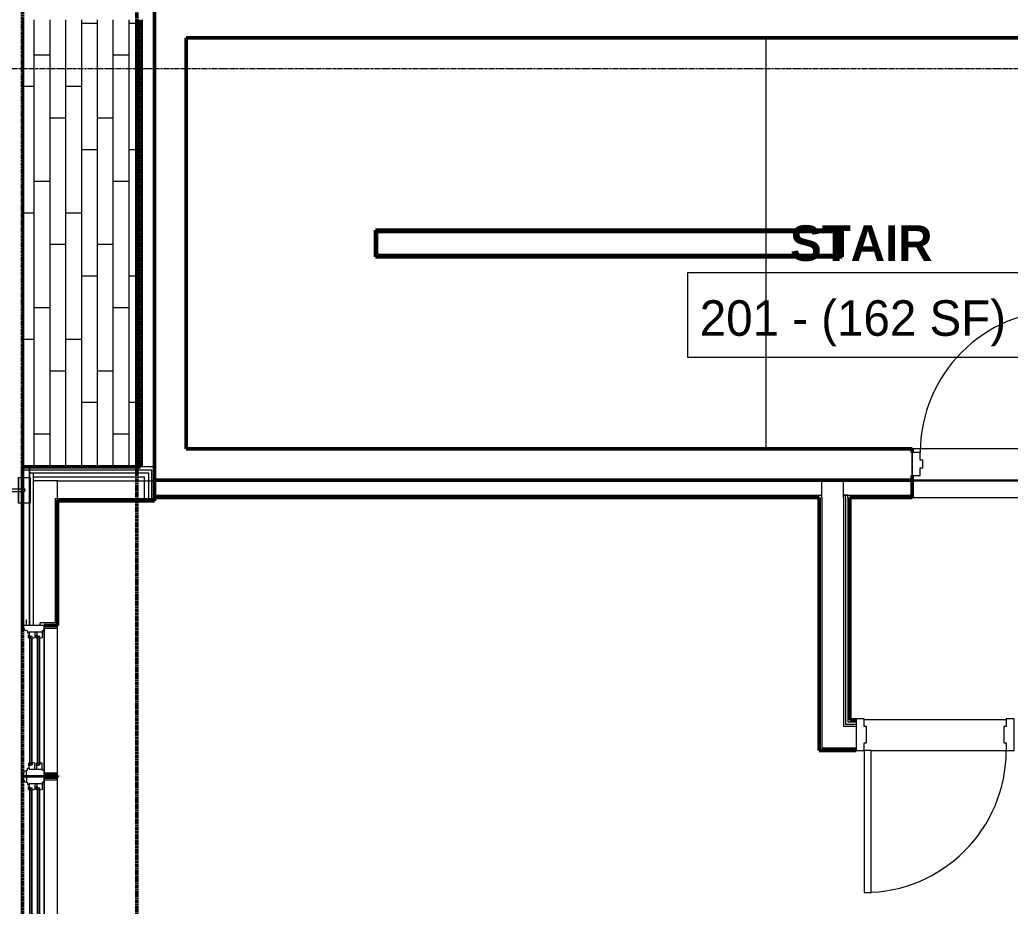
# Model space of a CAD drawing. Header units: inches. Extents: x -4235 to -464, y 9767 to 12359.
# Drawn here: x -3861.4 to -3610.5, y 11323.2 to 11547.6 of the extents above; entities that cross this region are included whole.
import ezdxf

# ---------------------------------------------------------------- set-up
doc = ezdxf.new("R2010")
doc.units = ezdxf.units.IN
doc.header["$MEASUREMENT"] = 0
doc.linetypes.add('Dash 1_16_', pattern=[0.125, 0.0625, -0.0625])
doc.linetypes.add('Grid Line 1_2_', pattern=[0.875, 0.5, -0.125, 0.125, -0.125])
for name, color, linetype, lineweight in [('0-1', 7, 'Continuous', 5), ('0-2', 10, 'Continuous', 9), ('A-AREA-IDEN', 2, 'Continuous', 9), ('A-CLNG-3', 13, 'Continuous', 9), ('A-CLNG-PATT-1', 253, 'Continuous', 13), ('A-DOOR-1', 10, 'Continuous', 9), ('A-DOOR-2', 50, 'Continuous', 20), ('A-DOOR-FRAM-2', 50, 'Continuous', 20), ('A-FLOR-1', 254, 'Continuous', 9), ('A-FLOR-2', 10, 'Continuous', 9), ('A-FLOR-3', 192, 'Continuous', 9), ('A-GLAZ-1', 151, 'Continuous', 9), ('A-GLAZ-2', 151, 'Continuous', 20), ('A-WALL', 113, 'Continuous', 13), ('A-WALL-1', 7, 'Continuous', 50), ('A-WALL-2', 250, 'Continuous', 13), ('A-WALL-3', 10, 'Continuous', 9), ('A-WALL-4', 254, 'Continuous', 9), ('A-WALL-5', 113, 'Continuous', 9), ('A-WALL-6', 113, 'Continuous', 50), ('C-PROP-LINE-1', 91, 'Dash 1_16_', 50), ('I-WALL-1', 7, 'Continuous', 50), ('I-WALL-2', 10, 'Continuous', 9), ('S-GRID-1', 1, 'Grid Line 1_2_', 9)]:
    doc.layers.add(name, color=color, linetype=linetype, lineweight=lineweight)
doc.styles.add('Century Gothic', font='ufonts.com_century-gothic.ttf', dxfattribs={"height": 9})
doc.styles.add('Century Gothic_B', font='GOTHICB.TTF', dxfattribs={"height": 9})

# ---------------------------------------------------------------- blocks, each defined once
blk = doc.blocks.new('HOLLOW METAL - UNIT DOOR-2191978-BACKGROUND - RCP - 2ND FLOOR')
at = {"layer": 'A-DOOR-1'}
blk.add_arc((18, 4.125), 36, 90, 180, dxfattribs=at)
at = {"layer": 'A-DOOR-2'}
for p, q in [((18, 40.125), (16.25, 40.125)), ((16.25, 40.125), (16.25, 4.125)), ((18, 4.125), (18, 40.125)), ((16.25, 4.125), (18, 4.125))]:
    blk.add_line(p, q, dxfattribs=at)
at = {"layer": 'A-DOOR-FRAM-2'}
for p, q in [((-18, 4.125), (-20, 4.125)), ((-20, 4.125), (-20, -3.875)), ((-18, 2.1875), (-18, 4.125)), ((18, 4.125), (18, 2.1875)), ((20, 4.125), (18, 4.125)), ((20, -3.875), (20, 4.125)), ((-17.375, 2.1875), (-18, 2.1875)), ((-17.375, -1.9375), (-17.375, 2.1875)), ((18, 2.1875), (17.375, 2.1875)), ((17.375, 2.1875), (17.375, -1.9375)), ((-18, -3.875), (-18, -1.9375)), ((-18, -1.9375), (-17.375, -1.9375)), ((17.375, -1.9375), (18, -1.9375)), ((18, -1.9375), (18, -3.875)), ((-20, -3.875), (-18, -3.875)), ((18, -3.875), (20, -3.875))]:
    blk.add_line(p, q, dxfattribs=at)
blk = doc.blocks.new('CTR - 1st Phase - Common Walls_rvt-1-BACKGROUND - RCP - 2ND FLOOR')
at = {"layer": 'A-WALL-1'}
for p, q in [((-3827.32, 11426.61), (-3827.32, 11430.99)), ((-3827.32, 11430.99), (-3635.32, 11430.99)), ((-3635.32, 11430.99), (-3635.32, 11426.61)), ((-3658.9, 11426.61), (-3827.32, 11426.61)), ((-3635.32, 11426.61), (-3651.15, 11426.61))]:
    blk.add_line(p, q, dxfattribs=at)
at = {"layer": 'A-WALL-2'}
for p, q in [((-3827.32, 11430.74), (-3658.27, 11430.74)), ((-3658.27, 11427.24), (-3658.27, 11430.74)), ((-3652.77, 11430.74), (-3658.27, 11430.74)), ((-3658.27, 11430.74), (-3652.77, 11430.74)), ((-3652.77, 11427.24), (-3652.77, 11430.74)), ((-3652.77, 11430.74), (-3635.32, 11430.74)), ((-3827.32, 11427.24), (-3658.27, 11427.24)), ((-3658.27, 11426.61), (-3658.27, 11427.24)), ((-3658.27, 11426.61), (-3658.27, 11370.36)), ((-3652.77, 11426.61), (-3652.77, 11427.24)), ((-3652.27, 11427.24), (-3652.77, 11427.24)), ((-3652.77, 11427.24), (-3652.27, 11427.24)), ((-3652.77, 11426.61), (-3652.77, 11370.36)), ((-3652.27, 11426.61), (-3652.27, 11427.24)), ((-3651.65, 11427.24), (-3652.27, 11427.24)), ((-3652.27, 11427.24), (-3651.65, 11427.24)), ((-3652.27, 11426.61), (-3652.27, 11370.36)), ((-3651.65, 11426.61), (-3651.65, 11427.24)), ((-3651.65, 11427.24), (-3635.32, 11427.24)), ((-3651.65, 11426.61), (-3651.65, 11370.36)), ((-3658.27, 11370.36), (-3658.27, 11368.74)), ((-3658.27, 11368.74), (-3658.27, 11363.24)), ((-3652.77, 11370.36), (-3652.77, 11369.24)), ((-3652.77, 11369.24), (-3652.77, 11368.74)), ((-3652.77, 11368.74), (-3649.52, 11368.74)), ((-3652.27, 11370.36), (-3652.27, 11369.86)), ((-3652.27, 11369.86), (-3652.27, 11369.24)), ((-3652.27, 11369.24), (-3649.52, 11369.24)), ((-3651.65, 11370.36), (-3651.65, 11369.86)), ((-3651.65, 11369.86), (-3649.52, 11369.86)), ((-3658.27, 11363.24), (-3649.52, 11363.24))]:
    blk.add_line(p, q, dxfattribs=at)
at = {"layer": 'A-WALL-3'}
for p, q in [((-3827.32, 11430.99), (-3827.32, 11430.89)), ((-3827.32, 11430.99), (-3590.7, 11430.99)), ((-3595.32, 11430.99), (-3635.32, 11430.99)), ((-3635.32, 11426.61), (-3595.32, 11426.61))]:
    blk.add_line(p, q, dxfattribs=at)
at = {"layer": 'A-WALL-4'}
blk.add_line((-3635.32, 11430.99), (-3635.32, 11426.61), dxfattribs=at)
at = {"layer": 'I-WALL-1'}
for p, q in [((-3658.9, 11370.36), (-3658.9, 11426.61)), ((-3651.15, 11426.61), (-3651.15, 11370.36)), ((-3658.9, 11363.24), (-3658.9, 11370.36)), ((-3651.15, 11370.36), (-3649.52, 11370.36)), ((-3658.9, 11362.61), (-3658.9, 11363.24)), ((-3649.52, 11362.61), (-3658.9, 11362.61))]:
    blk.add_line(p, q, dxfattribs=at)
at = {"layer": 'I-WALL-2'}
for p, q in [((-3649.52, 11370.36), (-3649.52, 11362.61)), ((-3611.52, 11370.36), (-3647.52, 11370.36)), ((-3645.77, 11362.61), (-3611.52, 11362.61))]:
    blk.add_line(p, q, dxfattribs=at)
at = {"layer": '0-2', "rotation": 180}
blk.add_blockref('HOLLOW METAL - UNIT DOOR-2191978-BACKGROUND - RCP - 2ND FLOOR', (-3629.52, 11366.74), dxfattribs=at)
blk = doc.blocks.new('HOLLOW METAL - STAIR DOOR 3-0 x 7-0-2453423-BACKGROUND - RCP - 2ND FLOOR')
at = {"layer": 'A-DOOR-1'}
blk.add_arc((18, 3.25), 36, 90, 180, dxfattribs=at)
at = {"layer": 'A-DOOR-2'}
for p, q in [((18, 39.25), (16.25, 39.25)), ((16.25, 39.25), (16.25, 3.25)), ((18, 3.25), (18, 39.25)), ((16.25, 3.25), (18, 3.25))]:
    blk.add_line(p, q, dxfattribs=at)
at = {"layer": 'A-DOOR-FRAM-2'}
for p, q in [((-18, 3.25), (-20, 3.25)), ((-20, 3.25), (-20, -2.5)), ((-18, 1.3125), (-18, 3.25)), ((18, 3.25), (18, 1.3125)), ((20, 3.25), (18, 3.25)), ((20, -2.5), (20, 3.25)), ((-17.375, 1.3125), (-18, 1.3125)), ((-17.375, -0.5625), (-17.375, 1.3125)), ((18, 1.3125), (17.375, 1.3125)), ((17.375, 1.3125), (17.375, -0.5625)), ((-20, -2.5), (-18, -2.5)), ((-18, -2.5), (-18, -0.5625)), ((-18, -0.5625), (-17.375, -0.5625)), ((17.375, -0.5625), (18, -0.5625)), ((18, -0.5625), (18, -2.5)), ((18, -2.5), (20, -2.5))]:
    blk.add_line(p, q, dxfattribs=at)
blk = doc.blocks.new('CTR - 1st Phase -Stairs _ Elevators_rvt-1-BACKGROUND - RCP - 2ND FLOOR')
at = {"layer": 'A-FLOR-1'}
for p, q in [((-3672.32, 11542.99), (-3587.32, 11542.99)), ((-3672.32, 11487.61), (-3672.32, 11494.36)), ((-3599.07, 11438.99), (-3672.32, 11438.99))]:
    blk.add_line(p, q, dxfattribs=at)
at = {"layer": 'A-FLOR-2'}
for p, q in [((-3672.32, 11494.36), (-3672.32, 11542.99)), ((-3672.32, 11438.99), (-3672.32, 11487.61))]:
    blk.add_line(p, q, dxfattribs=at)
at = {"layer": 'A-WALL-1'}
for p, q in [((-3827.32, 11438.99), (-3827.32, 11550.99)), ((-3819.32, 11542.99), (-3819.32, 11438.99)), ((-3587.32, 11542.99), (-3819.32, 11542.99)), ((-3827.32, 11430.99), (-3827.32, 11438.99)), ((-3819.32, 11438.99), (-3635.32, 11438.99)), ((-3635.32, 11438.99), (-3635.32, 11437.99)), ((-3635.32, 11432.24), (-3635.32, 11430.99)), ((-3635.32, 11430.99), (-3827.32, 11430.99))]:
    blk.add_line(p, q, dxfattribs=at)
at = {"layer": 'A-WALL-2'}
for p, q in [((-3770.7, 11488.24), (-3770.7, 11493.74)), ((-3770.7, 11493.74), (-3653.7, 11493.74)), ((-3653.7, 11493.74), (-3653.7, 11488.24)), ((-3770.7, 11488.24), (-3653.7, 11488.24))]:
    blk.add_line(p, q, dxfattribs=at)
at = {"layer": 'A-WALL-3'}
for p, q in [((-3599.07, 11438.99), (-3635.32, 11438.99)), ((-3635.32, 11432.24), (-3635.32, 11437.99)), ((-3635.32, 11430.99), (-3595.32, 11430.99))]:
    blk.add_line(p, q, dxfattribs=at)
at = {"layer": 'A-WALL-4'}
for p, q in [((-3635.32, 11437.99), (-3635.32, 11438.99)), ((-3635.32, 11430.99), (-3635.32, 11432.24))]:
    blk.add_line(p, q, dxfattribs=at)
at = {"layer": 'I-WALL-1'}
for p, q in [((-3771.32, 11493.74), (-3771.32, 11494.36)), ((-3771.32, 11494.36), (-3653.07, 11494.36)), ((-3653.07, 11494.36), (-3653.07, 11493.74)), ((-3771.32, 11488.24), (-3771.32, 11493.74)), ((-3653.07, 11493.74), (-3653.07, 11488.24)), ((-3771.32, 11487.61), (-3771.32, 11488.24)), ((-3653.07, 11487.61), (-3771.32, 11487.61)), ((-3653.07, 11488.24), (-3653.07, 11487.61))]:
    blk.add_line(p, q, dxfattribs=at)
at = {"layer": '0-2'}
blk.add_blockref('HOLLOW METAL - STAIR DOOR 3-0 x 7-0-2453423-BACKGROUND - RCP - 2ND FLOOR', (-3615.32, 11434.74), dxfattribs=at)
blk = doc.blocks.new('Basic Wall _ EXT - FIBER CEMENT - LARGE - ___-2505168-BACKGROUND - RCP - 2ND FLOOR')
at = {"layer": 'A-WALL-5'}
for p, q in [((-3861.02, 11434.39), (-3861.05, 11434.39)), ((-3861.05, 11434.39), (-3861.05, 11394.24)), ((-3861.05, 11434.39), (-3861.05, 11394.24)), ((-3860.72, 11434.39), (-3861.02, 11434.39)), ((-3861.02, 11434.39), (-3860.72, 11434.39)), ((-3861.02, 11434.39), (-3861.02, 11394.24)), ((-3861.02, 11434.39), (-3861.02, 11394.24)), ((-3858.97, 11434.39), (-3860.72, 11434.39)), ((-3860.72, 11434.39), (-3859, 11434.39)), ((-3859, 11434.39), (-3859, 11433.66)), ((-3859, 11434.39), (-3859, 11433.66)), ((-3858.97, 11433.64), (-3858.97, 11434.39)), ((-3858.97, 11434.39), (-3858.97, 11433.64)), ((-3859, 11433.64), (-3859, 11425.76)), ((-3859, 11433.64), (-3859, 11394.24)), ((-3858.97, 11394.24), (-3858.97, 11433.64)), ((-3858.97, 11433.64), (-3858.97, 11425.76)), ((-3859, 11425.76), (-3859, 11394.24)), ((-3858.97, 11425.76), (-3858.97, 11394.24)), ((-3861.05, 11356.22), (-3861.05, 11355.84)), ((-3861.05, 11356.22), (-3861.05, 11355.84)), ((-3861.02, 11356.22), (-3861.02, 11355.84)), ((-3861.02, 11356.22), (-3861.02, 11355.84)), ((-3859, 11356.22), (-3859, 11355.85)), ((-3859, 11356.22), (-3859, 11355.85)), ((-3858.97, 11355.84), (-3858.97, 11356.22)), ((-3858.97, 11356.22), (-3858.97, 11355.84))]:
    blk.add_line(p, q, dxfattribs=at)
blk = doc.blocks.new('Window-Double_Hung-Andersen-400_Series-Tilt_Wash - DOUBLE HUNG - REVERSE COTTAGE - 2ND FLOOR-2888385-BACKGROUND - RCP - 2ND FLOOR')
at = {"layer": 'A-GLAZ-1'}
for p, q in [((-15.7, 2.63), (15.7, 2.63)), ((-16.29, 2.5), (-15.7, 2.5)), ((-16.29, 2.12), (-15.7, 2.12)), ((-16.29, 0.56), (-15.7, 0.56)), ((-16.29, 0.19), (-15.7, 0.19)), ((-15.82, 2.5), (-15.82, 2.12)), ((-15.82, 0.56), (-15.82, 0.19)), ((-15.7, 2.5), (15.7, 2.5)), ((-15.7, 2.12), (15.7, 2.12)), ((-15.7, 2), (15.7, 2)), ((-15.7, 0.69), (15.7, 0.69)), ((-15.7, 0.56), (15.7, 0.56)), ((-15.7, 0.19), (15.7, 0.19)), ((-15.7, 0.06), (15.7, 0.06)), ((16.29, 2.5), (15.7, 2.5)), ((16.29, 2.12), (15.7, 2.12)), ((16.29, 0.56), (15.7, 0.56)), ((16.29, 0.19), (15.7, 0.19)), ((15.82, 2.5), (15.82, 2.12)), ((15.82, 0.56), (15.82, 0.19)), ((-19.01, -2.44), (-19.01, -3.94)), ((-19.01, -2.44), (-18.95, -2.44)), ((18.95, -1.06), (-18.95, -1.06)), ((-18.95, -1.06), (-18.95, -4.44)), ((-18.32, -1.06), (-18.32, -4.44)), ((18.32, -1.06), (18.32, -4.44)), ((18.95, -4.44), (18.95, -1.06)), ((18.95, -2.44), (19.01, -2.44)), ((19.01, -3.94), (19.01, -2.44)), ((-19.01, -3.94), (-18.95, -3.94)), ((-18.95, -4.44), (18.95, -4.44)), ((18.95, -3.94), (19.01, -3.94))]:
    blk.add_line(p, q, dxfattribs=at)
at = {"layer": 'A-GLAZ-2'}
for p, q in [((-19.01, 3.44), (-20.51, 3.44)), ((19.01, 4.81), (-19.01, 4.81)), ((-19.01, 4.81), (-19.01, -1.06)), ((-18.2, 4.81), (-18.2, 4)), ((-18.2, 4), (-17.92, 4)), ((-17.92, 4), (-17.61, 3.19)), ((-17.61, 3.19), (-17.14, 3.19)), ((-17.42, 2.75), (-16.57, 2.75)), ((-17.42, 2.75), (-17.42, -0.56)), ((-17.14, 3.19), (-17.14, 2.75)), ((-15.86, 2.97), (-16.57, 2.97)), ((-16.57, 2.63), (-16.57, 2.97)), ((-15.7, 2.63), (-16.57, 2.63)), ((-16.29, 2.63), (-16.29, 2)), ((-15.86, 2.97), (-15.7, 2.63)), ((15.86, 2.97), (15.7, 2.63)), ((15.7, 2.63), (16.57, 2.63)), ((15.86, 2.97), (16.57, 2.97)), ((16.29, 2.63), (16.29, 2)), ((16.57, 2.63), (16.57, 2.97)), ((17.42, 2.75), (16.57, 2.75)), ((17.14, 3.19), (17.14, 2.75)), ((17.61, 3.19), (17.14, 3.19)), ((17.42, 2.75), (17.42, -0.56)), ((17.92, 4), (17.61, 3.19)), ((18.2, 4), (17.92, 4)), ((18.2, 4.81), (18.2, 4)), ((19.01, -1.06), (19.01, 4.81)), ((19.01, 3.44), (20.51, 3.44)), ((-17.42, 1.37), (-15.86, 1.37)), ((-17.42, 0.81), (-16.57, 0.81)), ((-15.86, 1.03), (-16.57, 1.03)), ((-16.57, 0.69), (-16.57, 1.03)), ((-15.7, 0.69), (-16.57, 0.69)), ((-15.7, 2), (-16.29, 2)), ((-16.29, 0.69), (-16.29, 0.06)), ((-15.7, 0.06), (-16.29, 0.06)), ((-15.86, 1.37), (-15.7, 2)), ((-15.86, 1.03), (-15.7, 0.69)), ((-15.86, -0.56), (-15.7, 0.06)), ((15.7, 2), (16.29, 2)), ((15.86, 1.37), (15.7, 2)), ((15.86, 1.03), (15.7, 0.69)), ((15.7, 0.69), (16.57, 0.69)), ((15.7, 0.06), (16.29, 0.06)), ((15.86, -0.56), (15.7, 0.06)), ((17.42, 1.37), (15.86, 1.37)), ((15.86, 1.03), (16.57, 1.03)), ((16.29, 0.69), (16.29, 0.06)), ((16.57, 0.69), (16.57, 1.03)), ((17.42, 0.81), (16.57, 0.81)), ((-19.01, -1.06), (19.01, -1.06)), ((-17.67, -0.78), (-18, -1.06)), ((-17.67, -0.78), (-17.67, -0.56)), ((-17.67, -0.56), (-15.86, -0.56)), ((17.67, -0.56), (15.86, -0.56)), ((17.67, -0.78), (17.67, -0.56)), ((17.67, -0.78), (18, -1.06))]:
    blk.add_line(p, q, dxfattribs=at)
blk = doc.blocks.new('Walls 4 - Walls 1-2559901-BACKGROUND - RCP - 2ND FLOOR')
at = {"layer": 'A-WALL-5'}
for p, q in [((-3861.72, 11431.73), (-3861.05, 11431.73)), ((-3861.72, 11428.86), (-3861.72, 11431.73)), ((-3861.72, 11431.73), (-3861.72, 11425.23)), ((-3861.02, 11431.73), (-3860.72, 11431.73)), ((-3860.72, 11431.73), (-3860.55, 11431.73)), ((-3860.53, 11431.73), (-3860.02, 11431.73)), ((-3860.01, 11431.73), (-3858.97, 11431.73)), ((-3858.97, 11431.73), (-3858.78, 11431.73)), ((-3858.78, 11429.32), (-3858.78, 11431.73)), ((-3858.78, 11431.73), (-3858.78, 11431.62)), ((-3858.78, 11431.62), (-3858.78, 11430.78)), ((-3905.83, 11428.85), (-3861.72, 11428.85)), ((-3861.72, 11428.85), (-3861.05, 11428.85)), ((-3861.72, 11428.75), (-3861.72, 11428.81)), ((-3861.72, 11428.67), (-3861.72, 11428.74)), ((-3861.72, 11428.58), (-3861.72, 11428.67)), ((-3861.02, 11428.85), (-3860.72, 11428.85)), ((-3860.72, 11428.85), (-3860.63, 11428.85)), ((-3860.63, 11428.85), (-3860.4, 11428.85)), ((-3858.78, 11430.78), (-3858.78, 11430.1)), ((-3858.78, 11430.1), (-3858.78, 11428.48)), ((-3858.78, 11426.85), (-3858.78, 11429.32)), ((-3861.72, 11428.1), (-3905.83, 11428.1)), ((-3861.72, 11428.48), (-3861.72, 11428.57)), ((-3861.72, 11428.38), (-3861.72, 11428.48)), ((-3861.72, 11428.29), (-3861.72, 11428.38)), ((-3861.72, 11428.21), (-3861.72, 11428.29)), ((-3861.72, 11428.15), (-3861.72, 11428.21)), ((-3861.05, 11428.1), (-3861.72, 11428.1)), ((-3861.72, 11425.23), (-3861.72, 11428.1)), ((-3860.72, 11428.1), (-3861.02, 11428.1)), ((-3860.66, 11428.1), (-3860.72, 11428.1)), ((-3860.41, 11428.1), (-3860.65, 11428.1)), ((-3858.78, 11428.48), (-3858.78, 11427.64)), ((-3858.78, 11427.64), (-3858.78, 11426.85)), ((-3858.78, 11426.18), (-3858.78, 11426.85)), ((-3858.78, 11426.85), (-3858.78, 11426.18)), ((-3858.78, 11425.75), (-3858.78, 11426.18)), ((-3858.78, 11426.18), (-3858.78, 11425.75)), ((-3861.05, 11425.23), (-3861.72, 11425.23)), ((-3860.72, 11425.23), (-3861.02, 11425.23)), ((-3860.48, 11425.23), (-3860.72, 11425.23)), ((-3858.97, 11425.23), (-3860.45, 11425.23)), ((-3858.78, 11425.23), (-3858.96, 11425.23)), ((-3858.78, 11425.23), (-3858.78, 11425.75)), ((-3858.78, 11425.75), (-3858.78, 11425.23))]:
    blk.add_line(p, q, dxfattribs=at)
for start_param, end_param in [(1.049162, 1.307556), (0.804633, 1.046129), (0.524991, 0.767048), (0.262584, 0.523234), (0, 0.21784), (3.926991, 6.283185), (1.310938, 1.445432), (1.445432, 1.569046), (1.572547, 1.696161), (1.696161, 1.830655), (1.834037, 2.092431), (2.095464, 2.263985), (2.356886, 2.616602), (2.698715, 2.879008), (2.923753, 3.119324), (3.141593, 3.926991)]:
    blk.add_ellipse((-3860.4, 11428.48), major_axis=(0, 0.375), ratio=0.86769, start_param=start_param, end_param=end_param, dxfattribs=at)
at = {"layer": 'A-WALL-6', "flags": 128}
for points in [[(-3905.83, 11428.1), (-3905.93, 11428.11), (-3906.03, 11428.15), (-3906.11, 11428.2), (-3906.18, 11428.27), (-3906.23, 11428.35), (-3906.25, 11428.43), (-3906.25, 11428.52), (-3906.23, 11428.61), (-3906.18, 11428.69), (-3906.11, 11428.76), (-3906.03, 11428.81), (-3905.93, 11428.84), (-3905.83, 11428.85)], [(-3905.83, 11428.85), (-3905.72, 11428.84), (-3905.62, 11428.81), (-3905.54, 11428.76), (-3905.47, 11428.69), (-3905.42, 11428.61), (-3905.4, 11428.52), (-3905.4, 11428.43), (-3905.42, 11428.35), (-3905.47, 11428.27), (-3905.54, 11428.2), (-3905.62, 11428.15), (-3905.72, 11428.11), (-3905.83, 11428.1)]]:
    blk.add_lwpolyline(points, dxfattribs=at)
blk = doc.blocks.new('Window-Double_Hung-Andersen-400_Series-Tilt_Wash - DOUBLE HUNG - REVERSE COTTAGE - 2ND FLOOR-V276-BACKGROUND - RCP - 2ND FLOOR')
at = {"layer": 'A-GLAZ-1'}
for p, q in [((-15.7, 2.63), (15.7, 2.63)), ((-16.29, 2.5), (-15.7, 2.5)), ((-16.29, 2.12), (-15.7, 2.12)), ((-16.29, 0.56), (-15.7, 0.56)), ((-16.29, 0.19), (-15.7, 0.19)), ((-15.82, 2.5), (-15.82, 2.12)), ((-15.82, 0.56), (-15.82, 0.19)), ((-15.7, 2.5), (15.7, 2.5)), ((-15.7, 2.12), (15.7, 2.12)), ((-15.7, 2), (15.7, 2)), ((-15.7, 0.69), (15.7, 0.69)), ((-15.7, 0.56), (15.7, 0.56)), ((-15.7, 0.19), (15.7, 0.19)), ((-15.7, 0.06), (15.7, 0.06)), ((16.29, 2.5), (15.7, 2.5)), ((16.29, 2.12), (15.7, 2.12)), ((16.29, 0.56), (15.7, 0.56)), ((16.29, 0.19), (15.7, 0.19)), ((15.82, 2.5), (15.82, 2.12)), ((15.82, 0.56), (15.82, 0.19)), ((-19.01, -2.44), (-19.01, -3.94)), ((-19.01, -2.44), (-18.95, -2.44)), ((18.95, -1.06), (-18.95, -1.06)), ((-18.95, -1.06), (-18.95, -4.44)), ((-18.32, -1.06), (-18.32, -4.44)), ((18.32, -1.06), (18.32, -4.44)), ((18.95, -4.44), (18.95, -1.06)), ((18.95, -2.44), (19.01, -2.44)), ((19.01, -3.94), (19.01, -2.44)), ((-19.01, -3.94), (-18.95, -3.94)), ((-18.95, -4.44), (18.95, -4.44)), ((18.95, -3.94), (19.01, -3.94))]:
    blk.add_line(p, q, dxfattribs=at)
at = {"layer": 'A-GLAZ-2'}
for p, q in [((-19.01, 3.44), (-19.96, 3.44)), ((19.01, 4.81), (-19.01, 4.81)), ((-19.01, 4.81), (-19.01, -1.06)), ((-18.2, 4.81), (-18.2, 4)), ((-18.2, 4), (-17.92, 4)), ((-17.92, 4), (-17.61, 3.19)), ((-17.61, 3.19), (-17.14, 3.19)), ((-17.42, 2.75), (-16.57, 2.75)), ((-17.42, 2.75), (-17.42, -0.56)), ((-17.14, 3.19), (-17.14, 2.75)), ((-15.86, 2.97), (-16.57, 2.97)), ((-16.57, 2.63), (-16.57, 2.97)), ((-15.7, 2.63), (-16.57, 2.63)), ((-16.29, 2.63), (-16.29, 2)), ((-15.86, 2.97), (-15.7, 2.63)), ((15.86, 2.97), (15.7, 2.63)), ((15.7, 2.63), (16.57, 2.63)), ((15.86, 2.97), (16.57, 2.97)), ((16.29, 2.63), (16.29, 2)), ((16.57, 2.63), (16.57, 2.97)), ((17.42, 2.75), (16.57, 2.75)), ((17.14, 3.19), (17.14, 2.75)), ((17.61, 3.19), (17.14, 3.19)), ((17.42, 2.75), (17.42, -0.56)), ((17.92, 4), (17.61, 3.19)), ((18.2, 4), (17.92, 4)), ((18.2, 4.81), (18.2, 4)), ((19.01, -1.06), (19.01, 4.81)), ((19.01, 3.44), (20.51, 3.44)), ((-17.42, 1.37), (-15.86, 1.37)), ((-17.42, 0.81), (-16.57, 0.81)), ((-15.86, 1.03), (-16.57, 1.03)), ((-16.57, 0.69), (-16.57, 1.03)), ((-15.7, 0.69), (-16.57, 0.69)), ((-15.7, 2), (-16.29, 2)), ((-16.29, 0.69), (-16.29, 0.06)), ((-15.7, 0.06), (-16.29, 0.06)), ((-15.86, 1.37), (-15.7, 2)), ((-15.86, 1.03), (-15.7, 0.69)), ((-15.86, -0.56), (-15.7, 0.06)), ((15.7, 2), (16.29, 2)), ((15.86, 1.37), (15.7, 2)), ((15.86, 1.03), (15.7, 0.69)), ((15.7, 0.69), (16.57, 0.69)), ((15.7, 0.06), (16.29, 0.06)), ((15.86, -0.56), (15.7, 0.06)), ((17.42, 1.37), (15.86, 1.37)), ((15.86, 1.03), (16.57, 1.03)), ((16.29, 0.69), (16.29, 0.06)), ((16.57, 0.69), (16.57, 1.03)), ((17.42, 0.81), (16.57, 0.81)), ((-19.01, -1.06), (19.01, -1.06)), ((-17.67, -0.78), (-18, -1.06)), ((-17.67, -0.78), (-17.67, -0.56)), ((-17.67, -0.56), (-15.86, -0.56)), ((17.67, -0.56), (15.86, -0.56)), ((17.67, -0.78), (17.67, -0.56)), ((17.67, -0.78), (18, -1.06))]:
    blk.add_line(p, q, dxfattribs=at)
blk = doc.blocks.new('Family - ___-2835860-BACKGROUND - RCP - 2ND FLOOR')
at = {"layer": 'C-PROP-LINE-1'}
for p, q in [((-3830.72, 11434.39), (-3830.72, 11547.59)), ((-3860.72, 11434.39), (-3830.72, 11434.39)), ((-3860.72, 9980.19), (-3860.72, 11434.39))]:
    blk.add_line(p, q, dxfattribs=at)
blk = doc.blocks.new('Family - ___-2835903-BACKGROUND - RCP - 2ND FLOOR')
at = {"layer": 'C-PROP-LINE-1'}
blk.add_line((-3831.82, 10009.09), (-3831.82, 12089.69), dxfattribs=at)
blk = doc.blocks.new('Family - ___-2835932-BACKGROUND - RCP - 2ND FLOOR')
at = {"layer": 'C-PROP-LINE-1'}
blk.add_line((-3860.72, 9980.19), (-3860.72, 12118.59), dxfattribs=at)

msp = doc.modelspace()

# ---------------------------------------------------------------- hatches: boundary and pattern name
at = {"layer": 'A-CLNG-PATT-1'}
h = msp.add_hatch(dxfattribs=at)
h.set_pattern_fill('FP_6', color=256, style=0, pattern_type=2)
h.set_pattern_definition([(90, (-179561.754, 32266.743), (4, -2e-16), []), (0, (-179561.754, 32266.743), (8, -8), [4, -28]), (0, (-179557.754, 32282.743), (8, -8), [4, -28])])
h.paths.add_polyline_path([(-3830.72, 11434.39), (-3830.72, 11547.59), (-3860.47, 11547.59), (-3860.45, 11434.39), (-3831.07, 11434.39)], flags=0)

# ---------------------------------------------------------------- linework, layer by layer
at = {"layer": 'A-AREA-IDEN', "flags": 128}
msp.add_lwpolyline([(-3692.17, 11483.58), (-3607.67, 11483.58), (-3607.67, 11462.09), (-3692.17, 11462.09)], close=True, dxfattribs=at)
at = {"layer": 'A-CLNG-3'}
for p, q in [((-3830.72, 11547.59), (-3830.72, 11434.39)), ((-3831.07, 11434.39), (-3831.82, 11434.39))]:
    msp.add_line(p, q, dxfattribs=at)
at = {"layer": 'A-FLOR-3'}
msp.add_line((-3851.85, 11430.89), (-3590.7, 11430.89), dxfattribs=at)
at = {"layer": 'A-WALL'}
for p, q in [((-3831.07, 11434.39), (-3831.07, 11547.59)), ((-3830.32, 11434.39), (-3830.32, 11547.59)), ((-3860.47, 11394.24), (-3860.47, 11434.39)), ((-3827.32, 11434.39), (-3831.07, 11434.39)), ((-3860.47, 11433.64), (-3828.07, 11433.64)), ((-3858.97, 11394.24), (-3858.97, 11433.64)), ((-3858.97, 11432.89), (-3828.82, 11432.89)), ((-3857.97, 11394.24), (-3857.97, 11432.89)), ((-3857.97, 11431.89), (-3829.82, 11431.89)), ((-3829.82, 11426.39), (-3829.82, 11431.89)), ((-3828.82, 11432.89), (-3828.82, 11426.39)), ((-3828.07, 11433.64), (-3828.07, 11426.39)), ((-3852.47, 11426.39), (-3852.47, 11394.86)), ((-3852.47, 11426.39), (-3827.32, 11426.39)), ((-3852.47, 11425.76), (-3851.85, 11425.76)), ((-3856.29, 11394.24), (-3856.29, 11394.86)), ((-3852.47, 11394.86), (-3856.29, 11394.86)), ((-3860.47, 11355.84), (-3860.47, 11356.22)), ((-3858.97, 11355.84), (-3858.97, 11356.22)), ((-3857.97, 11355.84), (-3857.97, 11356.22)), ((-3856.29, 11355.84), (-3856.29, 11356.22))]:
    msp.add_line(p, q, dxfattribs=at)
at = {"layer": 'A-WALL-5'}
for p, q in [((-3860.72, 11547.59), (-3860.72, 11434.39)), ((-3860.47, 11547.59), (-3860.47, 11434.39)), ((-3830.32, 11434.39), (-3830.32, 11547.59)), ((-3827.32, 11434.39), (-3827.32, 11547.59)), ((-3851.85, 11430.89), (-3857.97, 11430.89)), ((-3851.85, 11394.18), (-3851.85, 11430.89)), ((-3851.85, 11355.78), (-3851.85, 11356.28))]:
    msp.add_line(p, q, dxfattribs=at)
at = {"layer": 'A-WALL-6'}
for p, q in [((-3831.82, 11434.39), (-3831.82, 11547.59)), ((-3827.32, 11547.59), (-3827.32, 11434.39)), ((-3860.72, 11394.24), (-3860.72, 11434.39)), ((-3860.72, 11434.39), (-3831.82, 11434.39)), ((-3827.32, 11434.39), (-3827.32, 11425.76)), ((-3851.85, 11425.76), (-3851.85, 11394.24)), ((-3827.32, 11425.76), (-3851.85, 11425.76)), ((-3851.85, 11394.24), (-3855.22, 11394.24)), ((-3860.72, 11355.84), (-3860.72, 11356.22)), ((-3855.22, 11356.22), (-3851.85, 11356.22)), ((-3851.85, 11356.22), (-3851.85, 11355.84)), ((-3851.85, 11355.84), (-3855.22, 11355.84))]:
    msp.add_line(p, q, dxfattribs=at)
at = {"layer": 'S-GRID-1'}
msp.add_line((-464.45, 11535.19), (-4185.7, 11535.19), dxfattribs=at)

# ---------------------------------------------------------------- block references
at = {"layer": '0-1'}
for name in ['CTR - 1st Phase - Common Walls_rvt-1-BACKGROUND - RCP - 2ND FLOOR', 'CTR - 1st Phase -Stairs _ Elevators_rvt-1-BACKGROUND - RCP - 2ND FLOOR']:
    msp.add_blockref(name, (0, 0), dxfattribs=at)
at = {"layer": 'A-GLAZ-1', "rotation": 89.99999999999991}
for name, p in [('Window-Double_Hung-Andersen-400_Series-Tilt_Wash - DOUBLE HUNG - REVERSE COTTAGE - 2ND FLOOR-2888385-BACKGROUND - RCP - 2ND FLOOR', (-3856.29, 11375.23)), ('Window-Double_Hung-Andersen-400_Series-Tilt_Wash - DOUBLE HUNG - REVERSE COTTAGE - 2ND FLOOR-V276-BACKGROUND - RCP - 2ND FLOOR', (-3856.29, 11336.83))]:
    msp.add_blockref(name, p, dxfattribs=at)
at = {"layer": 'A-WALL-5'}
for name in ['Basic Wall _ EXT - FIBER CEMENT - LARGE - ___-2505168-BACKGROUND - RCP - 2ND FLOOR', 'Walls 4 - Walls 1-2559901-BACKGROUND - RCP - 2ND FLOOR']:
    msp.add_blockref(name, (0, 0), dxfattribs=at)
at = {"layer": 'C-PROP-LINE-1'}
for name in ['Family - ___-2835860-BACKGROUND - RCP - 2ND FLOOR', 'Family - ___-2835932-BACKGROUND - RCP - 2ND FLOOR', 'Family - ___-2835903-BACKGROUND - RCP - 2ND FLOOR']:
    msp.add_blockref(name, (0, 0), dxfattribs=at)

# ---------------------------------------------------------------- texts
at = {"layer": 'A-AREA-IDEN', "char_height": 9, "attachment_point": 1}
for s, insert, width, style in [('STAIR', (-3666.31, 11495.55), 39.39, 'Century Gothic_B'), ('201 - (162 SF)', (-3689.17, 11476.58), 94.839, 'Century Gothic')]:
    msp.add_mtext(s, dxfattribs=dict(at, insert=insert, width=width, style=style))

doc.saveas('drawing.dxf')
